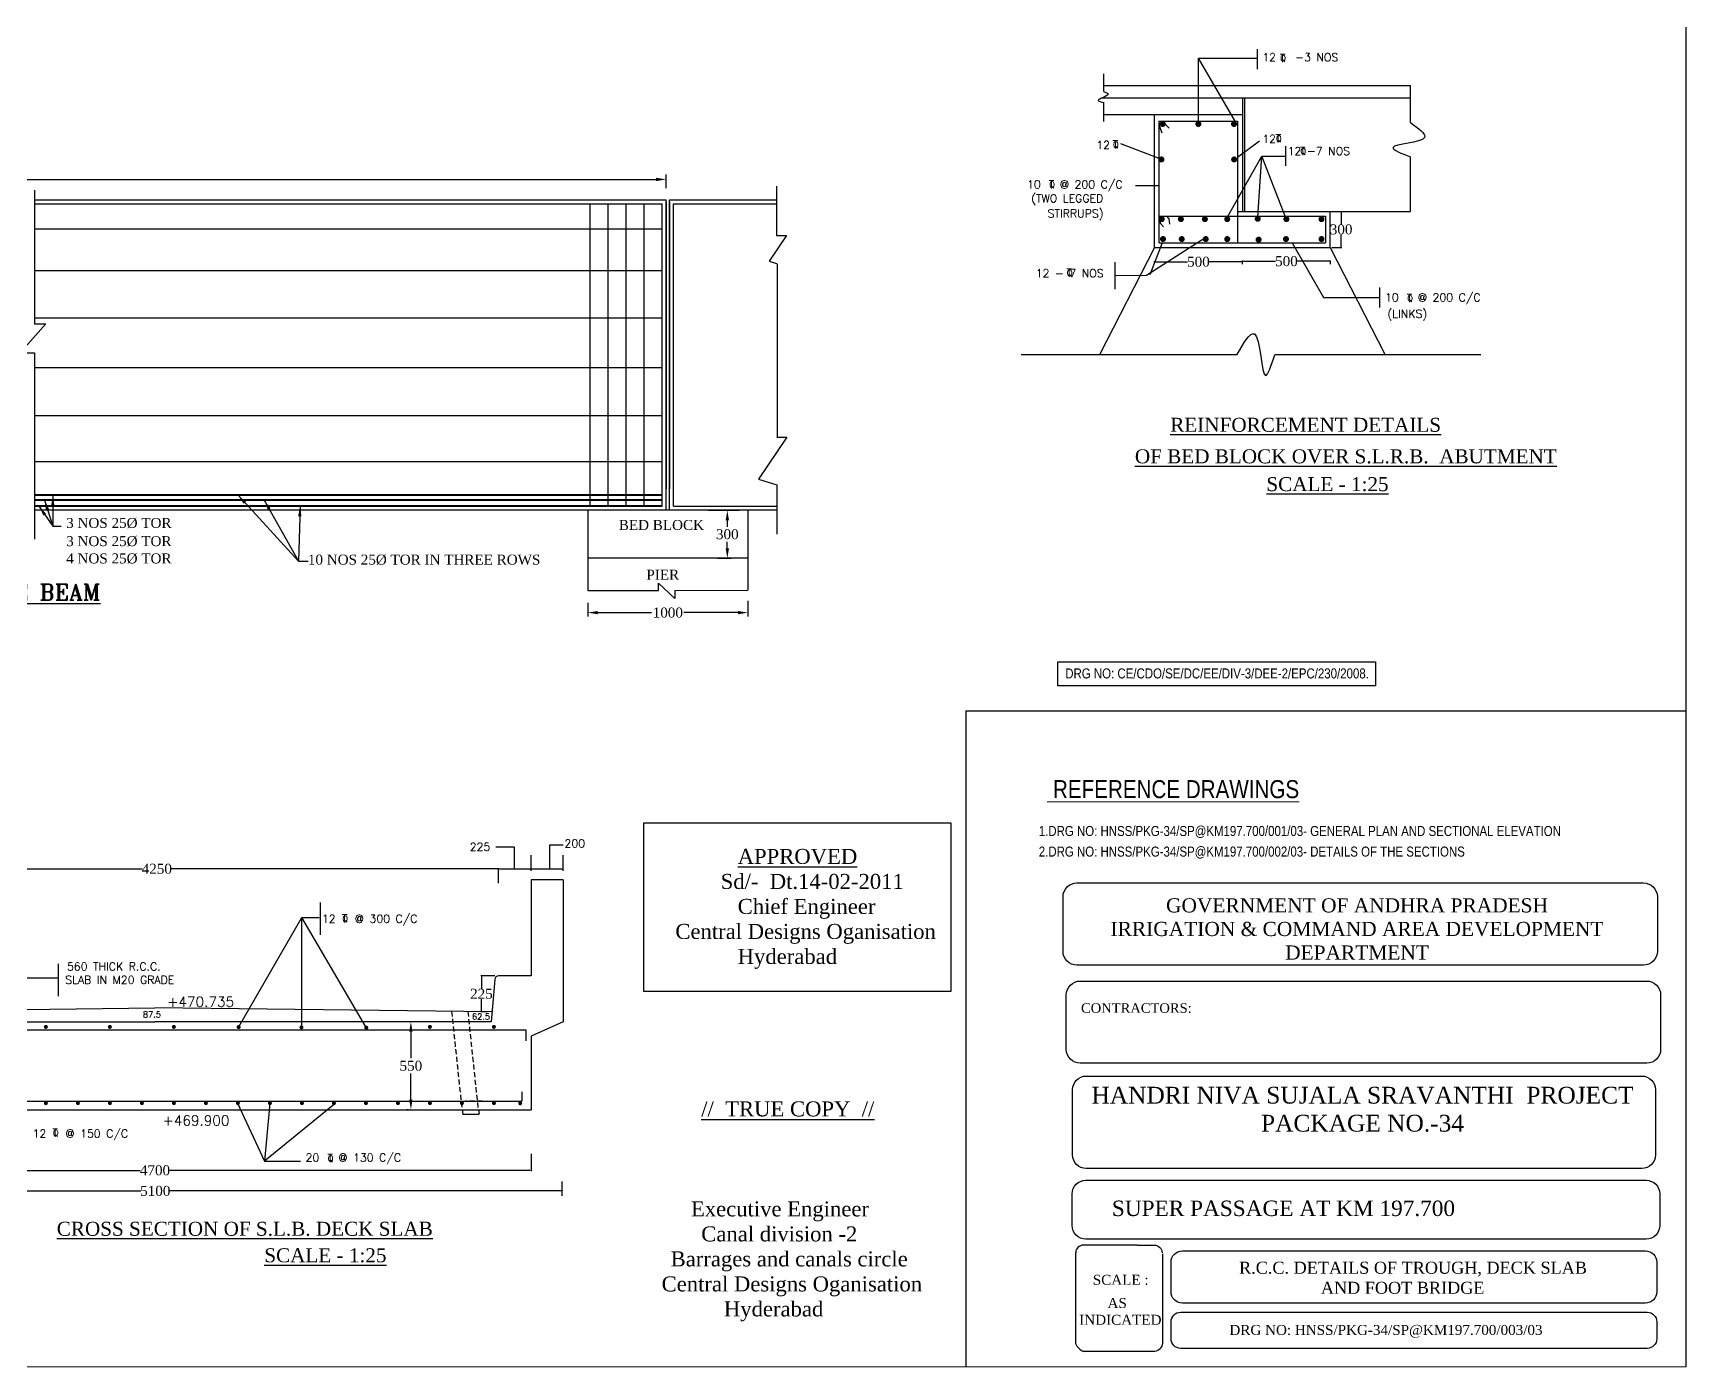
# Model space of a CAD drawing. Header units: millimetres. Extents: x 80 to 6605, y -565 to 2491.
# Drawn here: x 6035.9 to 6449.1, y -564.6 to -231.1 of the extents above; entities that cross this region are included whole.
import ezdxf

# ---------------------------------------------------------------- set-up
doc = ezdxf.new("R2010")
doc.units = ezdxf.units.MM
doc.linetypes.add('DASHED', pattern=[19.05, 12.7, -6.35])
for name, color, linetype in [('border', 7, 'Continuous'), ('MAIN', 7, 'Continuous'), ('SHEET', 3, 'Continuous')]:
    doc.layers.add(name, color=color, linetype=linetype)
doc.styles.add('ARIAL NARROW', font='ARIALN.TTF')
doc.styles.add('ROMANS', font='romans.shx', dxfattribs={"height": 2.5})
doc.styles.add('ROMANT', font='romant')
doc.styles.add('SIMPLEX', font='simplex.shx')
doc.styles.get("Standard").update_dxf_attribs({"font": 'times.ttf', "height": 2.5})
doc.styles.add('TIMES NEW ROMAN', font='times.ttf')
doc.styles.add('TNR_2.5', font='times.ttf', dxfattribs={"height": 2.5})
doc.dimstyles.new('ISO-25', dxfattribs={"dimtxt": 2.5, "dimasz": 2.5, "dimexe": 1.25, "dimexo": 0.625, "dimtad": 1, "dimlfac": 25, "dimtxsty": 'Standard', "dimcen": 2.5, "dimadec": 0, "dimazin": 0, "dimtfac": 1, "dimtmove": 0, "dimatfit": 3, "dimfxl": 1, "dimarcsym": 0})
doc.dimstyles.get("Standard").update_dxf_attribs({"dimtxt": 0.18, "dimasz": 0.18, "dimexe": 0.18, "dimexo": 0.0625, "dimgap": 0.09, "dimtad": 0, "dimtih": 1, "dimtoh": 1, "dimdec": 4, "dimzin": 0, "dimdsep": 46, "dimtxsty": 'Standard', "dimcen": 0.09, "dimadec": 0, "dimazin": 0, "dimtfac": 1, "dimtdec": 4, "dimtofl": 0, "dimtmove": 0, "dimatfit": 3, "dimfxl": 1, "dimtolj": 1, "dimtzin": 0, "dimarcsym": 0})
doc.dimstyles.new('STYLE_ESH', dxfattribs={"dimtxt": 2.5, "dimasz": 2.5, "dimexe": 1, "dimexo": 0.625, "dimtad": 0, "dimtih": 1, "dimtoh": 1, "dimdec": 0, "dimlfac": 100, "dimzin": 9, "dimdsep": 46, "dimtxsty": 'TNR_2.5', "dimcen": 2.5, "dimadec": 0, "dimazin": 2, "dimtfac": 1, "dimtdec": 0, "dimtofl": 0, "dimtmove": 2, "dimatfit": 3, "dimfxl": 1, "dimarcsym": 0})

# ---------------------------------------------------------------- blocks, each defined once
blk = doc.blocks.new('*D156')
at = {"color": 0, "lineweight": -2, "transparency": 16777216}
for p, q in [((5981.41, -436.44), (5981.41, -440.22)), ((5981.59, -440.04), (6063.18, -440.04)), ((6152.14, -440.04), (6070.55, -440.04)), ((6152.32, -443.6), (6152.32, -439.86))]:
    blk.add_line(p, q, dxfattribs=at)
at = {"color": 0, "transparency": 16777216}
for points in [[(5981.59, -440.01), (5981.59, -440.07), (5981.41, -440.04)], [(6152.14, -440.01), (6152.14, -440.07), (6152.32, -440.04)]]:
    blk.add_solid(points, dxfattribs=at)
at = {"layer": 'Defpoints', "color": 0, "transparency": 16777216}
for p in [(5981.41, -436.38), (6152.32, -440.04), (6152.32, -443.67)]:
    blk.add_point(p, dxfattribs=at)
at = {"color": 0, "transparency": 16777216, "insert": (6066.87, -440.04), "char_height": 2.5, "attachment_point": 5}
blk.add_mtext('\\A1;4250', dxfattribs=at)
blk = doc.blocks.new('*D155')
at = {"color": 0, "lineweight": -2, "transparency": 16777216}
for p, q in [((5964.7, -520.51), (5964.7, -520.39)), ((5964.88, -520.57), (6062.86, -520.57)), ((6168.09, -520.57), (6070.11, -520.57)), ((6168.27, -520.51), (6168.27, -520.39))]:
    blk.add_line(p, q, dxfattribs=at)
at = {"color": 0, "transparency": 16777216}
for points in [[(5964.88, -520.54), (5964.88, -520.6), (5964.7, -520.57)], [(6168.09, -520.54), (6168.09, -520.6), (6168.27, -520.57)]]:
    blk.add_solid(points, dxfattribs=at)
at = {"layer": 'Defpoints', "color": 0, "transparency": 16777216}
for p in [(5964.7, -520.57), (6168.27, -520.57), (6168.27, -520.57)]:
    blk.add_point(p, dxfattribs=at)
at = {"color": 0, "transparency": 16777216, "insert": (6066.48, -520.57), "char_height": 2.5, "attachment_point": 5}
blk.add_mtext('\\A1;5100', dxfattribs=at)
blk = doc.blocks.new('*D154')
at = {"color": 0, "lineweight": -2, "transparency": 16777216}
for p, q in [((5972.41, -511.27), (5972.41, -515.6)), ((6160.41, -511.27), (6160.41, -515.6)), ((5972.59, -515.42), (6062.72, -515.42)), ((6160.23, -515.42), (6070.09, -515.42))]:
    blk.add_line(p, q, dxfattribs=at)
at = {"color": 0, "transparency": 16777216}
for points in [[(5972.59, -515.39), (5972.59, -515.45), (5972.41, -515.42)], [(6160.23, -515.39), (6160.23, -515.45), (6160.41, -515.42)]]:
    blk.add_solid(points, dxfattribs=at)
at = {"layer": 'Defpoints', "color": 0, "transparency": 16777216}
for p in [(5972.41, -511.2), (6160.41, -511.2), (6160.41, -515.42)]:
    blk.add_point(p, dxfattribs=at)
at = {"color": 0, "transparency": 16777216, "insert": (6066.41, -515.42), "char_height": 2.5, "attachment_point": 5}
blk.add_mtext('\\A1;4700', dxfattribs=at)
blk = doc.blocks.new('*D165')
at = {"color": 0, "lineweight": -2, "transparency": 16777216}
for p, q in [((6338.25, -288.91), (6338.25, -287.96)), ((6338.43, -288.14), (6346.55, -288.14)), ((6360.07, -288.14), (6351.96, -288.14)), ((6360.25, -288.91), (6360.25, -287.96))]:
    blk.add_line(p, q, dxfattribs=at)
at = {"color": 0, "transparency": 16777216}
for points in [[(6338.43, -288.11), (6338.43, -288.17), (6338.25, -288.14)], [(6360.07, -288.11), (6360.07, -288.17), (6360.25, -288.14)]]:
    blk.add_solid(points, dxfattribs=at)
at = {"layer": 'Defpoints', "color": 0, "transparency": 16777216}
for p in [(6338.25, -288.14), (6338.25, -288.97), (6360.25, -288.97)]:
    blk.add_point(p, dxfattribs=at)
at = {"color": 0, "transparency": 16777216, "insert": (6349.25, -288.14), "char_height": 2.5, "attachment_point": 5}
blk.add_mtext('\\A1;500', dxfattribs=at)
blk = doc.blocks.new('*D164')
at = {"color": 0, "lineweight": -2, "transparency": 16777216}
for p, q in [((6316.25, -288.28), (6316.25, -288.1)), ((6316.43, -288.28), (6324.55, -288.28)), ((6338.07, -288.28), (6329.96, -288.28)), ((6338.25, -288.28), (6338.25, -288.1))]:
    blk.add_line(p, q, dxfattribs=at)
at = {"color": 0, "transparency": 16777216}
for points in [[(6316.43, -288.25), (6316.43, -288.31), (6316.25, -288.28)], [(6338.07, -288.25), (6338.07, -288.31), (6338.25, -288.28)]]:
    blk.add_solid(points, dxfattribs=at)
at = {"layer": 'Defpoints', "color": 0, "transparency": 16777216}
for p in [(6316.25, -288.28), (6316.25, -288.35), (6338.25, -288.35)]:
    blk.add_point(p, dxfattribs=at)
at = {"color": 0, "transparency": 16777216, "insert": (6327.25, -288.28), "char_height": 2.5, "attachment_point": 5}
blk.add_mtext('\\A1;500', dxfattribs=at)
blk = doc.blocks.new('*D163')
at = {"color": 0, "lineweight": -2, "transparency": 16777216}
for p, q in [((6360.6, -275.7), (6363.1, -275.7)), ((6362.92, -275.88), (6362.92, -278.84)), ((6360.6, -284.7), (6363.1, -284.7)), ((6362.92, -284.52), (6362.92, -281.56))]:
    blk.add_line(p, q, dxfattribs=at)
at = {"color": 0, "transparency": 16777216}
for points in [[(6362.89, -275.88), (6362.95, -275.88), (6362.92, -275.7)], [(6362.89, -284.52), (6362.95, -284.52), (6362.92, -284.7)]]:
    blk.add_solid(points, dxfattribs=at)
at = {"layer": 'Defpoints', "color": 0, "transparency": 16777216}
for p in [(6360.54, -275.7), (6362.92, -275.7), (6360.54, -284.7)]:
    blk.add_point(p, dxfattribs=at)
at = {"color": 0, "transparency": 16777216, "insert": (6362.92, -280.2), "char_height": 2.5, "attachment_point": 5}
blk.add_mtext('\\A1;300', dxfattribs=at)
blk = doc.blocks.new('*D159')
at = {"color": 0, "lineweight": -2, "transparency": 16777216}
for p, q in [((6151.35, -466.78), (6147.84, -466.78)), ((6148.02, -466.96), (6148.02, -469.92)), ((6148.02, -475.6), (6148.02, -472.65)), ((6149.43, -475.78), (6147.84, -475.78))]:
    blk.add_line(p, q, dxfattribs=at)
at = {"color": 0, "transparency": 16777216}
for points in [[(6147.99, -466.96), (6148.05, -466.96), (6148.02, -466.78)], [(6147.99, -475.6), (6148.05, -475.6), (6148.02, -475.78)]]:
    blk.add_solid(points, dxfattribs=at)
at = {"layer": 'Defpoints', "color": 0, "transparency": 16777216}
for p in [(6151.41, -466.78), (6148.02, -475.78), (6149.49, -475.78)]:
    blk.add_point(p, dxfattribs=at)
at = {"color": 0, "transparency": 16777216, "insert": (6148.02, -471.28), "char_height": 2.5, "attachment_point": 5}
blk.add_mtext('\\A1;225', dxfattribs=at)
blk = doc.blocks.new('*D258')
at = {"color": 0, "lineweight": -2, "transparency": 16777216}
for p, q in [((5836.28, -269.84), (5836.28, -266.44)), ((5838.78, -267.69), (6191.68, -267.69)), ((6194.18, -269.84), (6194.18, -266.44))]:
    blk.add_line(p, q, dxfattribs=at)
at = {"color": 0, "transparency": 16777216}
for points in [[(5838.78, -267.27), (5838.78, -268.11), (5836.28, -267.69)], [(6191.68, -267.27), (6191.68, -268.11), (6194.18, -267.69)]]:
    blk.add_solid(points, dxfattribs=at)
at = {"layer": 'Defpoints', "color": 0, "transparency": 16777216}
for p in [(6194.18, -267.69), (5836.28, -270.47), (6194.18, -270.47)]:
    blk.add_point(p, dxfattribs=at)
at = {"color": 0, "transparency": 16777216, "insert": (6015.23, -265.79), "char_height": 2.5, "attachment_point": 5}
blk.add_mtext('14000', dxfattribs=at)
blk = doc.blocks.new('*D264')
at = {"color": 0, "lineweight": -2, "transparency": 16777216}
for p, q in [((6207.05, -350.4), (6210.48, -350.4)), ((6209.48, -352.9), (6209.48, -354.5)), ((6209.48, -359.9), (6209.48, -358.29)), ((6207.05, -362.4), (6210.48, -362.4))]:
    blk.add_line(p, q, dxfattribs=at)
at = {"color": 0, "transparency": 16777216}
for points in [[(6209.07, -352.9), (6209.9, -352.9), (6209.48, -350.4)], [(6209.07, -359.9), (6209.9, -359.9), (6209.48, -362.4)]]:
    blk.add_solid(points, dxfattribs=at)
at = {"layer": 'Defpoints', "color": 0, "transparency": 16777216}
for p in [(6206.42, -350.4), (6206.42, -362.4), (6209.48, -362.4)]:
    blk.add_point(p, dxfattribs=at)
at = {"color": 0, "transparency": 16777216, "insert": (6209.48, -356.4), "char_height": 2.5, "attachment_point": 5, "style": 'TNR_2.5'}
blk.add_mtext('300', dxfattribs=at)
blk = doc.blocks.new('*D265')
at = {"color": 0, "lineweight": -2, "transparency": 16777216}
for p, q in [((6174.61, -373.55), (6174.61, -376.99)), ((6177.11, -375.99), (6190.57, -375.99)), ((6212.11, -375.99), (6198.64, -375.99)), ((6214.61, -373.06), (6214.61, -376.99))]:
    blk.add_line(p, q, dxfattribs=at)
at = {"color": 0, "transparency": 16777216}
for points in [[(6177.11, -375.58), (6177.11, -376.41), (6174.61, -375.99)], [(6212.11, -375.58), (6212.11, -376.41), (6214.61, -375.99)]]:
    blk.add_solid(points, dxfattribs=at)
at = {"layer": 'Defpoints', "color": 0, "transparency": 16777216}
for p in [(6174.61, -372.92), (6214.61, -372.44), (6214.61, -375.99)]:
    blk.add_point(p, dxfattribs=at)
at = {"color": 0, "transparency": 16777216, "insert": (6194.61, -375.99), "char_height": 2.5, "attachment_point": 5, "style": 'TNR_2.5'}
blk.add_mtext('1000', dxfattribs=at)
blk = doc.blocks.new('*D269')
at = {"color": 0, "lineweight": -2, "transparency": 16777216}
for p, q in [((6129.76, -478.28), (6129.38, -478.28)), ((6130.38, -480.78), (6130.38, -487.39)), ((6130.38, -497.78), (6130.38, -491.18)), ((6129.76, -500.28), (6129.38, -500.28))]:
    blk.add_line(p, q, dxfattribs=at)
at = {"color": 0, "transparency": 16777216}
for points in [[(6129.97, -480.78), (6130.8, -480.78), (6130.38, -478.28)], [(6129.97, -497.78), (6130.8, -497.78), (6130.38, -500.28)]]:
    blk.add_solid(points, dxfattribs=at)
at = {"layer": 'Defpoints', "color": 0, "transparency": 16777216}
for p in [(6130.38, -478.28), (6130.38, -500.28), (6130.38, -500.28)]:
    blk.add_point(p, dxfattribs=at)
at = {"color": 0, "transparency": 16777216, "insert": (6130.38, -489.28), "char_height": 2.5, "attachment_point": 5, "style": 'TNR_2.5'}
blk.add_mtext('550', dxfattribs=at)

msp = doc.modelspace()

# ---------------------------------------------------------------- linework, layer by layer
at = {"color": 0}
for p, q in [((6449.115, 25.4283), (6449.115, -564.5717)), ((6342.05029, -240.09353), (6342.05029, -235.15171)), ((6303.57891, -245.72775), (6303.57891, -241.24901)), ((6303.17086, -247.32217), (6380.23627, -247.32217)), ((6303.57891, -244.21153), (6380.23627, -244.21153)), ((6338.25166, -247.32217), (6338.25166, -275.69997)), ((6338.76828, -247.32217), (6338.76828, -275.69997)), ((6380.23627, -253.48867), (6380.23627, -244.21153)), ((6303.57891, -253.2472), (6303.57891, -248.45238)), ((6303.57891, -251.46969), (6338.25166, -251.46969)), ((6316.23294, -284.69997), (6316.23294, -251.46969)), ((6317.36175, -253.94627), (6318.08175, -255.99965)), ((6317.444, -253.1265), (6337.05166, -253.1265)), ((6317.444, -283.49997), (6317.444, -253.1265)), ((6318.28346, -253.11283), (6319.92026, -254.9101)), ((6337.05166, -253.1265), (6337.05166, -283.49997)), ((6349.06784, -264.32381), (6349.06784, -259.38199)), ((6343.13124, -261.8529), (6349.06784, -261.8529)), ((6380.23627, -275.69997), (6380.23627, -262.05003)), ((6036.25549, -270.39424), (6036.25549, -303.82663)), ((6221.7823, -269.37502), (6221.7823, -281.68438)), ((6036.25549, -272.79795), (6194.1836, -272.79795)), ((6036.25549, -272.79795), (6194.1836, -272.79795)), ((6036.25549, -273.79795), (6193.1836, -273.79795)), ((6175.1836, -349.39795), (6175.1836, -273.79795)), ((6179.6836, -349.39795), (6179.6836, -273.79795)), ((6184.1836, -349.39795), (6184.1836, -273.79795)), ((6188.6836, -349.39795), (6188.6836, -273.79795)), ((6193.1836, -349.39795), (6193.1836, -273.79795)), ((6194.1836, -350.39795), (6194.1836, -272.79795)), ((6194.1836, -273.29795), (6194.1836, -345.05991)), ((6195.05084, -350.39795), (6195.05084, -272.79795)), ((6195.05084, -272.79795), (6221.7823, -272.79795)), ((6195.05084, -272.79795), (6221.7823, -272.79795)), ((6195.05084, -273.29795), (6195.05084, -345.05991)), ((6196.05084, -349.39795), (6196.05084, -273.79795)), ((6196.05084, -273.79795), (6221.7823, -273.79795)), ((6316.244, -284.69997), (6316.244, -275.69997)), ((6337.05166, -275.69997), (6380.23627, -275.69997)), ((6360.22039, -284.69997), (6360.22039, -275.69997)), ((6036.25549, -280.05808), (6193.1836, -280.05808)), ((6317.444, -276.89997), (6359.02039, -276.89997)), ((6317.444, -277.729), (6317.75404, -278.73303)), ((6317.75404, -278.73303), (6318.51073, -279.57593)), ((6319.24262, -276.89997), (6319.86286, -277.58025)), ((6319.86286, -277.58025), (6320.04893, -278.88178)), ((6359.02039, -276.89997), (6359.02039, -283.49997)), ((6224.26944, -281.68438), (6219.91615, -288.14222)), ((6221.7823, -281.68438), (6224.26944, -281.68438)), ((6316.244, -284.69997), (6302.53053, -311.56001)), ((6316.23294, -284.69997), (6360.22039, -284.69997)), ((6317.444, -283.49997), (6359.02039, -283.49997)), ((6360.22039, -284.69997), (6373.93385, -311.56001)), ((6219.91615, -288.14222), (6221.7823, -288.72786)), ((6221.9166, -288.80262), (6221.9166, -332.15671)), ((6306.34827, -288.3927), (6306.34827, -295.11826)), ((6036.25549, -290.45906), (6193.1836, -290.45906)), ((6358.52247, -297.20069), (6372.60863, -297.20069)), ((6372.60863, -299.6716), (6372.60863, -294.72978)), ((6039.11372, -303.82663), (6032.72475, -311.05072)), ((6036.25549, -302.31698), (6193.1836, -302.31698)), ((6036.25549, -303.82663), (6039.11372, -303.82663)), ((6032.72475, -311.05072), (6036.25549, -311.05072)), ((6036.25549, -311.05072), (6036.25549, -357.64149)), ((6336.84489, -311.56001), (6282.90879, -311.56001)), ((6397.83248, -311.56001), (6346.3414, -311.56001)), ((6036.25549, -314.74554), (6193.1836, -314.74554)), ((6036.25549, -326.72489), (6193.1836, -326.72489)), ((6224.3547, -332.15671), (6217.3095, -342.60783)), ((6221.86756, -332.15671), (6224.3547, -332.15671)), ((6036.25549, -338.16945), (6193.1836, -338.16945)), ((6217.3095, -342.60783), (6221.86756, -344.03823)), ((6221.86756, -344.03823), (6221.86756, -356.34759)), ((6195.05084, -350.39795), (6036.25549, -350.39795)), ((6174.60924, -350.39795), (6174.60924, -370.42341)), ((6221.86756, -350.39795), (6195.05084, -350.39795)), ((6204.8086, -350.39795), (6212.48308, -350.39795)), ((6214.60924, -350.39795), (6214.60924, -370.41625)), ((6214.60924, -362.39795), (6174.60924, -362.39795)), ((6174.60924, -370.42341), (6192.25367, -370.42341)), ((6192.25367, -370.42341), (6192.25367, -368.64724)), ((6196.38518, -372.43273), (6192.25367, -368.64724)), ((6196.38518, -370.42341), (6214.60924, -370.41625)), ((6196.38518, -370.42341), (6196.38518, -372.43273)), ((6269.115, -400.58368), (6269.115, -564.5717)), ((6269.115, -400.58368), (6449.115, -400.58368)), ((6160.40811, -440.5651), (6160.40811, -436.63993)), ((6168.40811, -440.5651), (6168.40811, -436.63993)), ((6152.32493, -440.04458), (6168.40811, -440.04458)), ((6160.40811, -442.78383), (6160.40811, -466.78383)), ((6168.40811, -442.78383), (6160.40811, -442.78383)), ((6168.40811, -442.78383), (6168.40811, -478.28383)), ((6107.75231, -456.56097), (6107.75231, -448.44872)), ((6042.2783, -471.87283), (6042.2783, -463.76059)), ((6160.40811, -466.78383), (6152.32493, -466.78383)), ((6151.32869, -467.6972), (6150.40811, -478.28383)), ((5982.19072, -475.78383), (6066.40811, -474.78383)), ((6150.6255, -475.78383), (6066.40811, -474.78383)), ((5982.40811, -478.28383), (6066.40811, -478.28383)), ((6150.40811, -478.28383), (6066.40811, -478.28383)), ((6168.40811, -478.28383), (6160.40811, -481.88383)), ((5973.92389, -480.28383), (6159.10079, -480.28383)), ((6159.10079, -480.28383), (6159.10079, -483.07587)), ((6159.10079, -480.28383), (6159.10079, -482.64904)), ((6158.0885, -495.80064), (6158.0885, -498.12814)), ((5974.71852, -498.12814), (6158.0885, -498.12814)), ((5972.40811, -500.28383), (6160.40811, -500.28383)), ((5982.40811, -500.28383), (6066.40811, -500.28383)), ((6143.28674, -501.38783), (6147.34009, -501.38783)), ((6168.23667, -521.82992), (6168.23667, -518.20611)), ((6296.57152, -558.73687), (6296.57152, -536.05761)), ((6311.9434, -534.12579), (6298.50334, -534.12579)), ((6318.22776, -536.26658), (6318.22776, -558.67619)), ((6316.38537, -560.7006), (6298.50334, -560.7006))]:
    msp.add_line(p, q, dxfattribs=at)
at = {"color": 0, "lineweight": 40}
for p, q in [((6193.1836, -346.6608), (6036.25549, -346.6608)), ((6193.1836, -347.89795), (6036.25549, -347.89795)), ((6193.1836, -349.39795), (6036.25549, -349.39795))]:
    msp.add_line(p, q, dxfattribs=at)
at = {"color": 0, "ltscale": 6}
for p, q in [((6196.05084, -349.39795), (6221.86756, -349.39795)), ((6160.40811, -481.88383), (6160.40811, -500.28383))]:
    msp.add_line(p, q, dxfattribs=at)
at = {"color": 0, "linetype": 'DASHED', "ltscale": 0.1}
for p, q in [((6140.54782, -475.66417), (6143.14029, -500.28383)), ((6144.60908, -475.71239), (6147.19364, -500.28383)), ((6148.1769, -498.12814), (6144.12355, -498.12814)), ((6143.19336, -500.18783), (6143.39001, -501.38783)), ((6147.24671, -500.18783), (6147.44336, -501.38783))]:
    msp.add_line(p, q, dxfattribs=at)
at = {"color": 0}
for points, const_width in [([(6317.93189, -253.83789, 1), (6318.68189, -253.83789, 1)], 0.75), ([(6326.84031, -253.83789, 1), (6327.59031, -253.83789, 1)], 0.75), ([(6335.75885, -253.83789, 1), (6336.50885, -253.83789, 1)], 0.75), ([(6317.62542, -262.69741, 1), (6318.37542, -262.69741, 1)], 0.75), ([(6335.80249, -262.69741, 1), (6336.55249, -262.69741, 1)], 0.75), ([(6341.6943, -277.53409, 1), (6342.4443, -277.53409, 1)], 0.75), ([(6317.68624, -277.62061, 1), (6318.43624, -277.62061, 1)], 0.75), ([(6322.48024, -277.62061, 1), (6323.23024, -277.62061, 1)], 0.75), ([(6328.48169, -277.62061, 1), (6329.23169, -277.62061, 1)], 0.75), ([(6334.07534, -277.62061, 1), (6334.82534, -277.62061, 1)], 0.75), ([(6348.86087, -277.62061, 1), (6349.61087, -277.62061, 1)], 0.75), ([(6357.63748, -277.62061, 1), (6358.38748, -277.62061, 1)], 0.75), ([(6318.01415, -282.59823, 1), (6318.76415, -282.59823, 1)], 0.75), ([(6322.69884, -282.59823, 1), (6323.44884, -282.59823, 1)], 0.75), ([(6328.70029, -282.59823, 1), (6329.45029, -282.59823, 1)], 0.75), ([(6334.07534, -282.59823, 1), (6334.82534, -282.59823, 1)], 0.75), ([(6341.9129, -282.74997, 1), (6342.6629, -282.74997, 1)], 0.75), ([(6348.75157, -282.59823, 1), (6349.50157, -282.59823, 1)], 0.75), ([(6357.63748, -282.59823, 1), (6358.38748, -282.59823, 1)], 0.75), ([(6038.8813, -479.5664, -1), (6039.3813, -479.5664, -1)], 0.5), ([(6054.8813, -479.5664, -1), (6055.3813, -479.5664, -1)], 0.5), ([(6070.8813, -479.5664, -1), (6071.3813, -479.5664, -1)], 0.5), ([(6087.07609, -479.61753, 1), (6087.57609, -479.61753, 1)], 0.5), ([(6102.78391, -479.66368, -1), (6103.28391, -479.66368, -1)], 0.5), ([(6118.9787, -479.76097, -1), (6119.4787, -479.76097, -1)], 0.5), ([(6134.8813, -479.5664, -1), (6135.3813, -479.5664, -1)], 0.5), ([(6150.8813, -479.5664, -1), (6151.3813, -479.5664, -1)], 0.5), ([(6038.8813, -498.60968, -1), (6039.3813, -498.60968, -1)], 0.5), ([(6046.8813, -498.60968, -1), (6047.3813, -498.60968, -1)], 0.5), ([(6054.8813, -498.60968, -1), (6055.3813, -498.60968, -1)], 0.5), ([(6062.8813, -498.60968, -1), (6063.3813, -498.60968, -1)], 0.5), ([(6070.8813, -498.60968, -1), (6071.3813, -498.60968, -1)], 0.5), ([(6078.8813, -498.60968, -1), (6079.3813, -498.60968, -1)], 0.5), ([(6086.8813, -498.60968, -1), (6087.3813, -498.60968, -1)], 0.5), ([(6094.8813, -498.60968, -1), (6095.3813, -498.60968, -1)], 0.5), ([(6102.8813, -498.60968, -1), (6103.3813, -498.60968, -1)], 0.5), ([(6110.8813, -498.60968, -1), (6111.3813, -498.60968, -1)], 0.5), ([(6118.8813, -498.60968, -1), (6119.3813, -498.60968, -1)], 0.5), ([(6126.8813, -498.60968, -1), (6127.3813, -498.60968, -1)], 0.5), ([(6134.8813, -498.60968, -1), (6135.3813, -498.60968, -1)], 0.5), ([(6142.8813, -498.60968, -1), (6143.3813, -498.60968, -1)], 0.5), ([(6150.8813, -498.60968, -1), (6151.3813, -498.60968, -1)], 0.5), ([(6157.45394, -498.66454, -1), (6157.95394, -498.66454, -1)], 0.5)]:
    msp.add_lwpolyline(points, format="xyb", close=True, dxfattribs=dict(at, const_width=const_width))
for points in [[(6292.13642, -388.33119), (6371.47314, -388.33119), (6371.47314, -394.27239), (6292.13642, -394.27239)], [(6188.65004, -428.54735), (6265.31335, -428.54735), (6265.31335, -470.74979), (6188.65004, -470.74979)]]:
    msp.add_lwpolyline(points, close=True)
for points in [[(6296.86487, -443.56603), (6438.50205, -443.56603, -0.414213562), (6441.96629, -447.03027), (6441.96629, -460.65349, -0.414213562), (6438.50205, -464.11773), (6296.86487, -464.11773, -0.414213562), (6293.40063, -460.65349), (6293.40063, -447.03027, -0.414213562)], [(6297.68571, -468.08601), (6439.32289, -468.08601, -0.414213562), (6442.78713, -471.55025), (6442.78713, -485.17347, -0.414213562), (6439.32289, -488.6377), (6297.68571, -488.6377, -0.414213562), (6294.22147, -485.17347), (6294.22147, -471.55025, -0.414213562)], [(6299.19751, -491.84613), (6438.09216, -491.84613, -0.414213562), (6441.48932, -495.24329), (6441.48932, -511.57969, -0.414213562), (6438.09216, -514.97685), (6299.19751, -514.97685, -0.414213562), (6295.80035, -511.57969), (6295.80035, -495.24329, -0.414213562)], [(6299.08783, -517.90211), (6439.13994, -517.90211, -0.414213562), (6442.56541, -521.32758), (6442.56541, -529.20582, -0.414213562), (6439.13994, -532.63129), (6299.08783, -532.63129, -0.414213562), (6295.66236, -529.20582), (6295.66236, -521.32758, -0.414213562)], [(6323.23014, -535.53224), (6438.97568, -535.53224, -0.414213562), (6441.80665, -538.3632), (6441.80665, -545.77438, -0.414213562), (6438.97568, -548.60535), (6323.23014, -548.60535, -0.414213562), (6320.39917, -545.77438), (6320.39917, -538.3632, -0.414213562)], [(6322.81892, -550.89061), (6439.41376, -550.89061, -0.414213562), (6441.82008, -553.29693), (6441.82008, -557.5295, -0.414213562), (6439.41376, -559.93582), (6322.81892, -559.93582, -0.414213562), (6320.4126, -557.5295), (6320.4126, -553.29693, -0.414213562)]]:
    msp.add_lwpolyline(points, format="xyb", close=True, dxfattribs=at)
for points in [[(6311.9434, -534.12579), (6316.22748, -534.12579, -0.414213562), (6318.1593, -536.05761)], [(6318.2269, -558.6611, -0.368140093), (6316.33008, -560.70751)]]:
    msp.add_lwpolyline(points, format="xyb", dxfattribs=at)
for centre, radius, start, end in [((6152.32493, -467.78383), 1, 90, 175.0302593), ((6298.50334, -536.05761), 1.93182, 90, 180), ((6299.71366, -557.52735), 3.36689, 200.3157406, 249.7662947)]:
    msp.add_arc(centre, radius, start, end, dxfattribs=at)
for points in [[(6303.57891, -245.72775), (6304.6499, -246.30746), (6302.21266, -247.98861), (6303.57891, -248.45238)], [(6380.23627, -253.48867), (6383.78005, -257.19088), (6375.9049, -259.73615), (6380.23627, -262.05003)], [(6336.84489, -311.56001), (6341.24571, -306.30924), (6344.02518, -316.72172), (6346.3414, -311.56001)]]:
    msp.add_spline(points, degree=3, dxfattribs=at)
at = {"layer": 'border', "color": 0, "lineweight": 5}
for p, q in [((6449.115, -564.5717), (6449.115, 35.4283)), ((5589.115, -564.5717), (6449.115, -564.5717))]:
    msp.add_line(p, q, dxfattribs=at)

# ---------------------------------------------------------------- texts
at = {"color": 0}
for s, height, style, p in [('12   -3 NOS', 2, 'SIMPLEX', (6343.21214, -238.14339)), ('T ', 2, 'SIMPLEX', (6347.60911, -238.33992)), ('Q', 1.5, 'SIMPLEX', (6347.71122, -238.11552)), ('12   ', 2, 'SIMPLEX', (6301.70784, -260.08234)), ('T ', 2, 'SIMPLEX', (6305.80185, -259.97627)), ('Q', 1.5, 'SIMPLEX', (6305.90396, -259.75187)), ('12   ', 2, 'SIMPLEX', (6343.21215, -258.56931)), ('T ', 2, 'SIMPLEX', (6346.53497, -258.46324)), ('Q', 1.5, 'SIMPLEX', (6346.63708, -258.23884)), ('12 -7 NOS ', 2, 'SIMPLEX', (6349.54768, -261.58335)), ('T ', 2, 'SIMPLEX', (6352.64301, -261.61213)), ('Q', 1.5, 'SIMPLEX', (6352.74512, -261.38774)), ('10   @ 200 C/C', 2, 'SIMPLEX', (6284.40113, -269.94341)), ('T ', 2, 'SIMPLEX', (6289.85651, -269.96288)), ('Q', 1.5, 'SIMPLEX', (6289.95862, -269.73849)), ('(TWO LEGGED', 2, 'SIMPLEX', (6285.46146, -273.42338)), ('STIRRUPS)', 2, 'SIMPLEX', (6289.5513, -277.20596)), ('12 - 7 NOS ', 2, 'SIMPLEX', (6286.56719, -292.14652)), ('T ', 2, 'SIMPLEX', (6294.25112, -292.0293)), ('Q', 1.5, 'SIMPLEX', (6294.35323, -291.8049)), ('10   @ 200 C/C', 2, 'SIMPLEX', (6373.88855, -298.19891)), ('T ', 2, 'SIMPLEX', (6379.34394, -298.37701)), ('Q', 1.5, 'SIMPLEX', (6379.44604, -298.15261)), ('(LINKS)', 2, 'SIMPLEX', (6374.49445, -302.2841)), ('%%UREINFORCEMENT DETAILS', 3.5, 'TIMES NEW ROMAN', (6320.20841, -330.78261)), ('%%UOF BED BLOCK OVER S.L.R.B.  ABUTMENT', 3.5, 'TIMES NEW ROMAN', (6311.36408, -338.66655)), ('%%USCALE - 1:25', 3.5, 'TIMES NEW ROMAN', (6344.23828, -345.61986)), ('%%ULONGITUDINAL SECTION OF MIDDLE BEAM', 4, 'ROMANT', (5933.68277, -372.88717)), ('12   @ 300 C/C', 2, 'SIMPLEX', (6108.14466, -453.51813)), ('T ', 2, 'SIMPLEX', (6113.14023, -453.49671)), ('Q', 1.5, 'SIMPLEX', (6113.24234, -453.27231)), ('SLAB IN M20 GRADE', 2, 'SIMPLEX', (6043.97751, -468.79018)), ('560 THICK R.C.C. ', 2, 'SIMPLEX', (6044.41316, -465.45447)), ('+470.735', 2.5, 'ROMANS', (6069.47657, -474.52867)), ('+469.900', 2.5, 'ROMANS', (6068.32199, -504.20489)), ('12   @ 150 C/C', 2, 'SIMPLEX', (6035.81197, -507.22596)), ('T ', 2, 'SIMPLEX', (6040.79227, -507.05776)), ('Q', 1.5, 'SIMPLEX', (6040.89437, -506.83336)), ('20   @ 130 C/C', 2, 'SIMPLEX', (6104.04586, -513.23474)), ('T ', 2, 'SIMPLEX', (6109.50125, -513.41284)), ('Q', 1.5, 'SIMPLEX', (6109.60336, -513.19586)), ('%%UCROSS SECTION OF S.L.B. DECK SLAB', 3.5, 'TIMES NEW ROMAN', (6041.85706, -531.77739)), ('%%USCALE - 1:25', 3.5, 'TIMES NEW ROMAN', (6093.73446, -538.40375))]:
    msp.add_text(s, height=height, dxfattribs=dict(at, style=style)).set_placement(p)
for s, height, p in [('BED BLOCK', 2.5, (6182.35477, -355.31824)), ('PIER', 2.5, (6189.25297, -367.75932)), ('SUPER PASSAGE AT KM 197.700', 3.85, (6305.61129, -526.8376)), ('AS ', 2.5, (6304.53049, -549.84279)), ('INDICATED', 2.5, (6297.46005, -554.03589)), ('DRG NO: HNSS/PKG-34/SP@KM197.700/003/03', 2.5, (6334.99261, -556.57449))]:
    msp.add_text(s, height=height, dxfattribs=at).set_placement(p)
for s, insert, char_height, width, attachment_point in [('3 NOS 25%%C TOR ', (6044.21697, -352.3209), 2.5, 90.9920635, 1), ('3 NOS 25%%C TOR ', (6044.21697, -356.86493), 2.5, 90.9920635, 1), ('4 NOS 25%%C TOR ', (6044.21697, -361.18863), 2.5, 90.9920635, 1), ('10 NOS 25%%C TOR IN THREE ROWS', (6104.62794, -361.48706), 2.5, 90.9920635, 1), ('HANDRI NIVA SUJALA SRAVANTHI  PROJECT\\PPACKAGE NO.-34', (6368.26104, -494.53549), 4.2, 151.5, 2), ('SCALE :', (6300.83989, -541.53973), 2.5, 25.272, 1)]:
    msp.add_mtext(s, dxfattribs=dict(at, insert=insert, char_height=char_height, width=width, attachment_point=attachment_point))
at = {"color": 0, "char_height": 2, "attachment_point": 5, "style": 'SIMPLEX'}
for s, insert in [('225', (6147.64986, -434.54325)), ('200', (6171.34678, -433.69638))]:
    msp.add_mtext(s, dxfattribs=dict(at, insert=insert))
at = {"char_height": 3.75, "attachment_point": 1}
for s, insert, width in [('                           {\\LAPPROVED}\\P                        Sd/-  Dt.14-02-2011\\P                           Chief Engineer\\P                Central Designs Oganisation\\P                           Hyderabad', (6173.83659, -435.06249), 255), ('                       {\\L//  TRUE COPY  //}\\P                       \\P\\P\\P^I^IExecutive Engineer\\P                       Canal division -2\\P^I       Barrages and canals circle \\P                Central Designs Oganisation\\P                           Hyderabad', (6170.39482, -498.18159), 91.3235094)]:
    msp.add_mtext(s, dxfattribs=dict(at, insert=insert, width=width))
at = {"color": 0, "linetype": 'ByBlock', "char_height": 1.5, "attachment_point": 5, "style": 'SIMPLEX'}
for s, insert in [('87.5', (6065.6447, -476.44329)), ('62.5', (6147.91566, -476.97761))]:
    msp.add_mtext(s, dxfattribs=dict(at, insert=insert))
at = {"layer": 'MAIN', "color": 0, "lineweight": 5, "style": 'ARIAL NARROW'}
for s, height, p in [('DRG NO: CE/CDO/SE/DC/EE/DIV-3/DEE-2/EPC/230/2008.', 2.5, (6293.95707, -392.43818)), ('%%U REFERENCE DRAWINGS', 4.5, (6289.45012, -422.36849)), ('1.DRG NO: HNSS/PKG-34/SP@KM197.700/001/03- GENERAL PLAN AND SECTIONAL ELEVATION', 2.5, (6287.33693, -431.8338)), ('2.DRG NO: HNSS/PKG-34/SP@KM197.700/002/03- DETAILS OF THE SECTIONS', 2.5, (6287.33693, -436.98019))]:
    msp.add_text(s, height=height, dxfattribs=at).set_placement(p)
at = {"layer": 'SHEET', "color": 0}
for s, insert, char_height, width, attachment_point in [('GOVERNMENT OF ANDHRA PRADESH\\PIRRIGATION & COMMAND AREA DEVELOPMENT DEPARTMENT', (6366.89482, -455.07783), 3.53871, 136.012937, 5), ('CONTRACTORS:', (6297.89824, -474.86495), 2.4063228, 35.8252135, 4), (' R.C.C. DETAILS OF TROUGH, DECK SLAB \\P                   AND FOOT BRIDGE ', (6336.27365, -538.26348), 3.0079035, 118.0530507, 1)]:
    msp.add_mtext(s, dxfattribs=dict(at, insert=insert, char_height=char_height, width=width, attachment_point=attachment_point))

# ---------------------------------------------------------------- dimensions: what is measured, and where the dimension line sits
at = {"color": 0}
for base, p1, p2, text, dimstyle, picture, middle in [((6194.1836, -267.69141), (5836.28104, -270.46908), (6194.1836, -270.46908), '14000', 'ISO-25', '*D258', (6015.23232, -265.79478)), ((6214.60924, -375.99275), (6174.60924, -372.92374), (6214.60924, -372.43916), '1000', 'STYLE_ESH', '*D265', (6194.60924, -375.99275))]:
    dim = msp.add_linear_dim(base=base, p1=p1, p2=p2, text=text, dimstyle=dimstyle, dxfattribs=at)
    dim.commit()
    dim.dimension.update_dxf_attribs({"geometry": picture, "text_midpoint": middle})
for base, p1, p2, text, picture, middle in [((6362.9179, -275.69997), (6360.54204, -284.69997), (6360.54204, -275.69997), '300', '*D163', (6362.9179, -280.19997)), ((6148.01818, -475.78383), (6151.4145, -466.78383), (6149.4934, -475.78383), '225', '*D159', (6148.01818, -471.28383))]:
    dim = msp.add_linear_dim(base=base, p1=p1, p2=p2, angle=90, text=text, dimstyle='Standard', override={"dimscale": 1}, dxfattribs=at)
    dim.commit()
    dim.dimension.update_dxf_attribs({"geometry": picture, "text_midpoint": middle})
for base, p1, p2, text, picture, middle in [((6316.25166, -288.27781), (6338.25166, -288.34512), (6316.25166, -288.34512), '500', '*D164', (6327.25166, -288.27781)), ((6338.25166, -288.13935), (6360.25166, -288.97012), (6338.25166, -288.97012), '500', '*D165', (6349.25166, -288.13935)), ((6152.32493, -440.04458), (5981.40811, -436.37994), (6152.32493, -443.66734), '4250', '*D156', (6066.86652, -440.04458)), ((6160.40811, -515.42348), (5972.40811, -511.2042), (6160.40811, -511.2042), '4700', '*D154', (6066.40811, -515.42348)), ((6168.26973, -520.56877), (5964.69813, -520.56877), (6168.26973, -520.56877), '5100', '*D155', (6066.48393, -520.56877))]:
    dim = msp.add_linear_dim(base=base, p1=p1, p2=p2, text=text, dimstyle='Standard', override={"dimscale": 1}, dxfattribs=at)
    dim.commit()
    dim.dimension.update_dxf_attribs({"geometry": picture, "text_midpoint": middle})
for base, p1, p2, text, picture, middle in [((6209.48484, -362.39795), (6206.42458, -350.39795), (6206.42458, -362.39795), '300', '*D264', (6209.48484, -356.39795)), ((6130.38254, -500.28383), (6130.38254, -478.28383), (6130.38254, -500.28383), '550', '*D269', (6130.38254, -489.28383))]:
    dim = msp.add_linear_dim(base=base, p1=p1, p2=p2, angle=90, text=text, dimstyle='STYLE_ESH', dxfattribs=at)
    dim.commit()
    dim.dimension.update_dxf_attribs({"geometry": picture, "text_midpoint": middle})

# ---------------------------------------------------------------- leaders
for points, dimstyle, override in [([(6327.24783, -253.1265), (6327.24783, -237.38988), (6342.05029, -237.38988)], 'Standard', {"dimscale": 1}), ([(6336.42797, -253.1265), (6327.24783, -237.38988)], 'Standard', {"dimscale": 1}), ([(6317.444, -262.42656), (6307.88029, -258.79528)], 'Standard', {"dimscale": 1}), ([(6337.05166, -262.12395), (6342.5491, -258.03877)], 'Standard', {"dimscale": 1}), ([(6334.45034, -277.24561), (6343.13124, -261.8529)], 'Standard', {"dimscale": 1}), ([(6342.0693, -277.15909), (6343.13124, -261.8529)], 'Standard', {"dimscale": 1}), ([(6349.10047, -277.2709), (6343.13124, -261.8529)], 'Standard', {"dimscale": 1}), ([(6317.48309, -269.26532), (6311.48324, -269.26532)], 'Standard', {"dimscale": 1}), ([(6329.07529, -282.22323), (6314.23108, -291.67346), (6306.34827, -291.75548)], 'Standard', {"dimscale": 1}), ([(6318.17248, -283.49997), (6315.09451, -291.52696)], 'Standard', {"dimscale": 1}), ([(6350.64731, -283.49997), (6358.52247, -297.20069)], 'Standard', {"dimscale": 1}), ([(6040.87169, -346.6608), (6040.87169, -354.38032), (6042.9426, -354.38032)], 'STYLE_ESH', {"dimgap": 0.625, "dimtad": 0}), ([(6087.17903, -346.6608), (6102.32158, -363.1478)], 'STYLE_ESH', {"dimgap": 0.625, "dimtad": 0}), ([(6037.43692, -349.41868), (6040.87169, -354.38032), (6042.9426, -354.38032)], 'STYLE_ESH', {"dimgap": 0.625, "dimtad": 0}), ([(6038.7863, -347.88653), (6040.87169, -354.38032), (6042.9426, -354.38032)], 'STYLE_ESH', {"dimgap": 0.625, "dimtad": 0}), ([(6102.67007, -349.39795), (6102.32158, -363.1478), (6104.68786, -363.1478)], 'STYLE_ESH', {"dimgap": 0.625, "dimtad": 0}), ([(6156.31026, -440.04458), (6156.31026, -434.65323), (6151.60244, -434.65323)], 'Standard', {"dimscale": 1}), ([(6165.09819, -440.04458), (6165.09819, -434.02605), (6168.40811, -434.02605)], 'Standard', {"dimscale": 1}), ([(6087.45058, -479.40074), (6103.07899, -452.18606)], 'Standard', {"dimscale": 1}), ([(6103.07899, -479.41778), (6103.07899, -452.18606), (6107.42842, -452.18606)], 'Standard', {"dimscale": 1}), ([(6119.13034, -479.53114), (6103.07899, -452.18606)], 'Standard', {"dimscale": 1}), ([(6032.25111, -483.16469), (6032.25111, -467.28626), (6042.2783, -467.28626)], 'Standard', {"dimscale": 1}), ([(6087.02552, -498.60977), (6093.82012, -513.15945), (6102.75638, -513.15945)], 'Standard', {"dimscale": 1}), ([(6095.15409, -498.58732), (6093.82012, -513.15945)], 'Standard', {"dimscale": 1}), ([(6111.37936, -498.80516), (6093.82012, -513.15945)], 'Standard', {"dimscale": 1})]:
    msp.add_leader(points, dimstyle=dimstyle, override=override, dxfattribs=at)
at = {"color": 0, "ltscale": 6}
msp.add_leader([(6093.73075, -347.89795), (6102.32158, -363.1478)], dimstyle='ISO-25', override={"dimgap": 0.625, "dimtad": 0}, dxfattribs=at)

doc.saveas('drawing.dxf')
